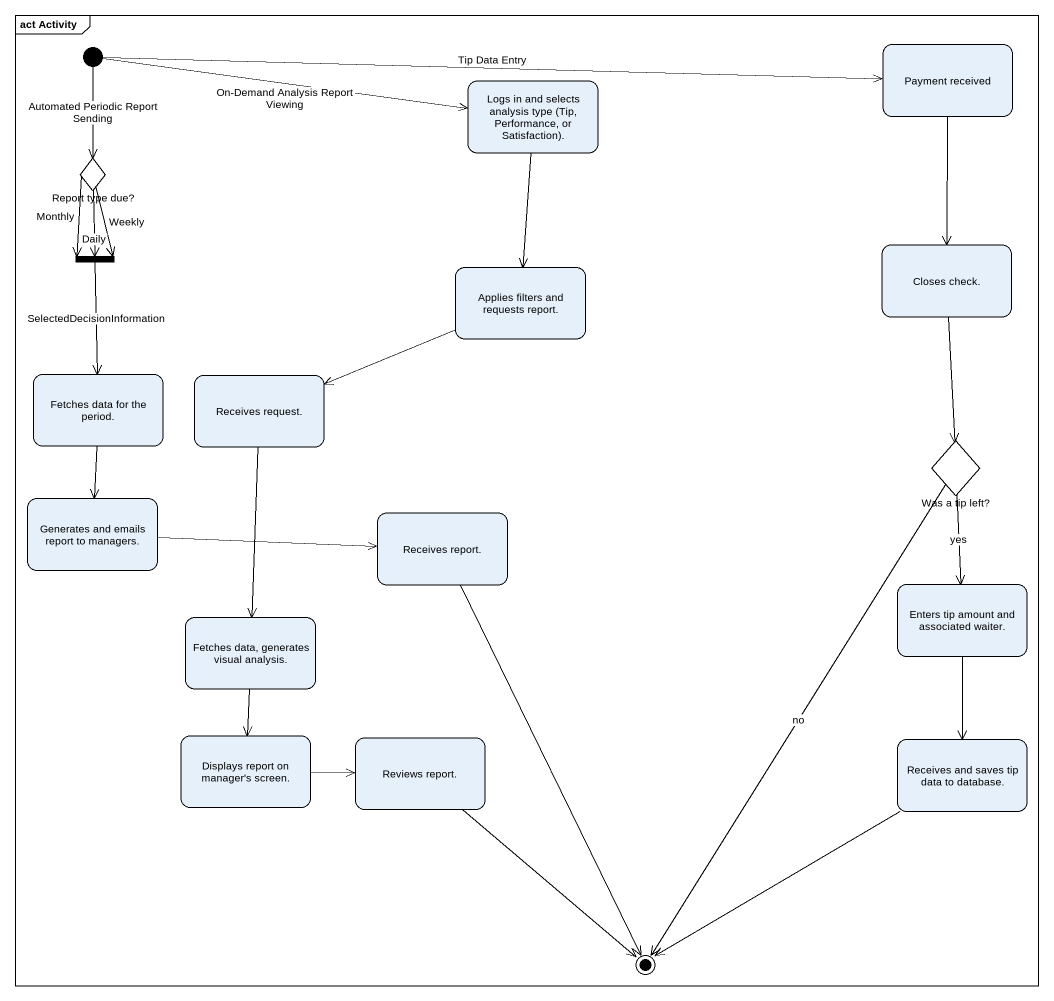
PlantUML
@startuml
mainframe act Activity
hide empty description
state "Payment received" as Payment_received
state "Logs in and selects analysis type (Tip, Performance, or Satisfaction)." as Logs_in_and_selects
state "Report type due?" as Report_type_due <<choice>>
state fork1 <<join>>
state "Applies filters and requests report." as Applies_filters_and
state "Closes check." as Closes_check
state "Fetches data for the period." as Fetches_data_for_the_period
state "Receives request." as Receives_request
state "Was a tip left?" as Was_a_tip_left <<choice>>
state "Generates and emails report to managers." as Generates_and_emails_report
state "Receives report." as Receives_report
state "Fetches data, generates visual analysis." as Fetches_data_generates
state "Enters tip amount and associated waiter." as Enters_tip_amount_and
state "Displays report on manager's screen." as Displays_report_on_manager
state "Reviews report." as Reviews_report
state "Receives and saves tip data to database." as Receives_and_saves_tip_data
[*] -right-> Payment_received : Tip Data Entry
[*] -right-> Logs_in_and_selects : On-Demand Analysis Report Viewing
[*] --> Report_type_due : Automated Periodic Report Sending
Payment_received --> Closes_check
Logs_in_and_selects --> Applies_filters_and
Report_type_due --> fork1 : Daily
Report_type_due --> fork1 : Weekly
Report_type_due --> fork1 : Monthly
fork1 --> Fetches_data_for_the_period : SelectedDecisionInformation
Applies_filters_and -left-> Receives_request
Closes_check --> Was_a_tip_left
Fetches_data_for_the_period --> Generates_and_emails_report
Receives_request --> Fetches_data_generates
Was_a_tip_left --> Enters_tip_amount_and : yes
Generates_and_emails_report -right-> Receives_report
Fetches_data_generates --> Displays_report_on_manager
Enters_tip_amount_and --> Receives_and_saves_tip_data
Displays_report_on_manager -right-> Reviews_report
Was_a_tip_left --> [*] : no
Receives_report --> [*]
Reviews_report --> [*]
Receives_and_saves_tip_data -left-> [*]
@enduml
